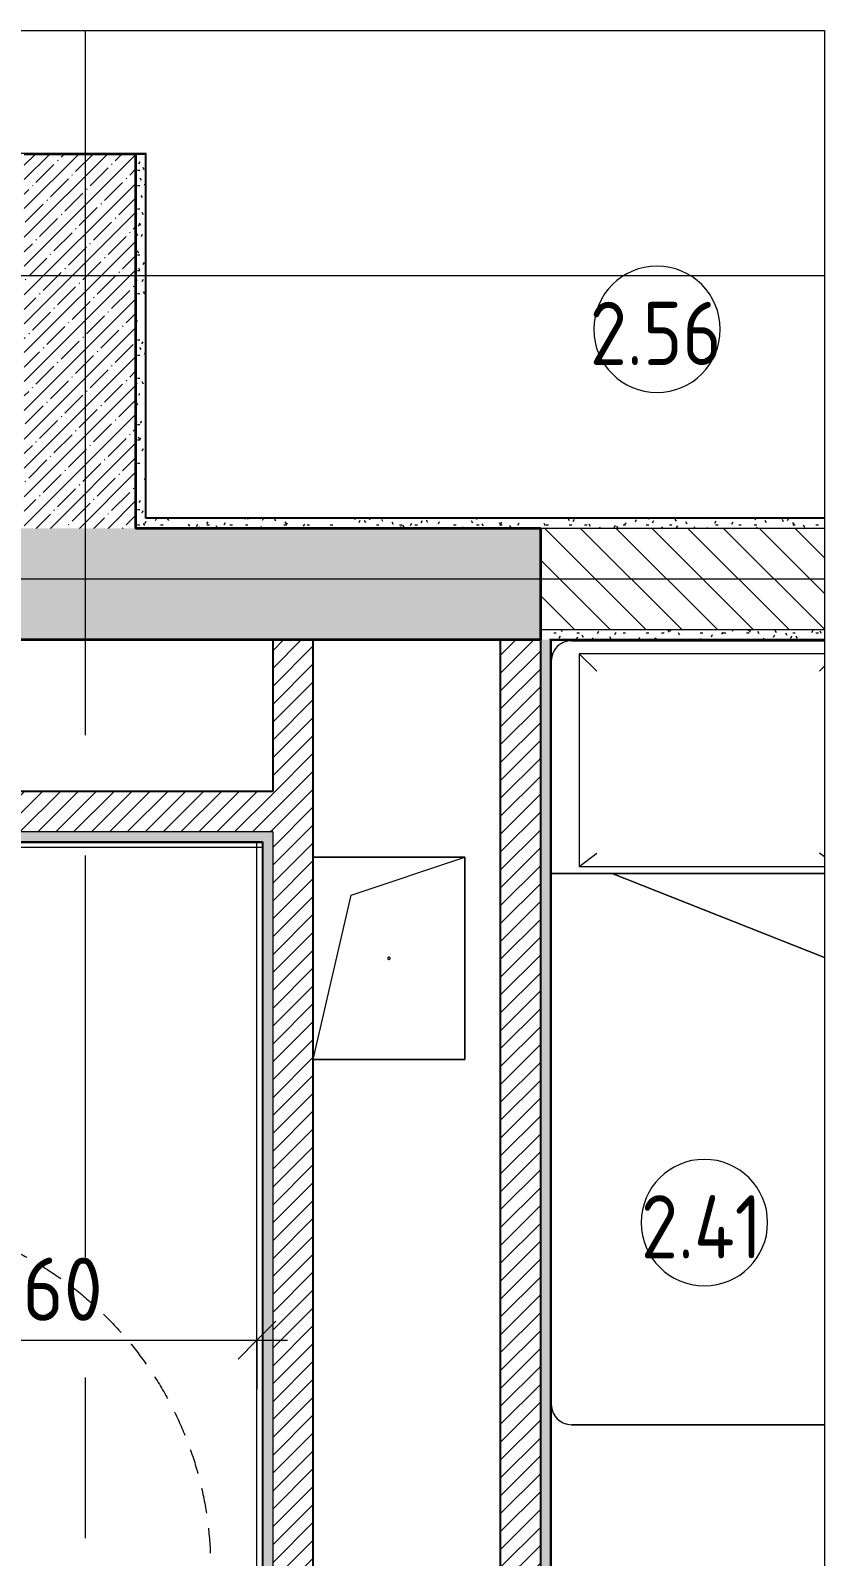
# Model space of a CAD drawing. Header units: millimetres. Extents: x 39815 to 261742, y -8553 to 29000.
# Drawn here: x 90418 to 91987, y 8567 to 11584 of the extents above; entities that cross this region are included whole.
import ezdxf

# ---------------------------------------------------------------- set-up
doc = ezdxf.new("R2010")
doc.units = ezdxf.units.MM
doc.linetypes.add('200_ШТРИХ__ш1_п0_6_', pattern=[80, 50, -30])
doc.linetypes.add('Осевая', pattern=[1587.5, 317.5, -238.125, 793.75, -238.125])
for name, color, linetype, lineweight in [('A-ANNO-DIMS', 7, 'Continuous', 9), ('A-ANNO-DIMS-50', 7, 'Continuous', 9), ('A-AREA-IDEN', 7, 'Continuous', 9), ('A-DETL-GENF', 7, 'Continuous', 9), ('A-GENM', 7, 'Continuous', 9), ('A-WALL-2', 7, 'Continuous', 9), ('I-FURN', 7, 'Continuous', 9), ('I-FURN-1', 7, '200_ШТРИХ__ш1_п0_6_', 15), ('I-FURN-2', 7, '200_ШТРИХ__ш1_п0_6_', 9), ('I-WALL', 7, 'Continuous', 9), ('Оси', 7, 'Continuous', 9), ('Оси-2', 7, 'Осевая', 9)]:
    doc.layers.add(name, color=color, linetype=linetype, lineweight=lineweight)
for name, color, linetype, lineweight, true_color in [('A-WALL-1', 7, 'Continuous', 25, 0x3c3c3c), ('A-WALL-3', 7, 'Continuous', 35, 0x3c3c3c), ('A-WALL-FNSH-1', 7, 'Continuous', 15, 0x3c3c3c)]:
    doc.layers.add(name, color=color, linetype=linetype, lineweight=lineweight, true_color=true_color)
doc.styles.add('GOST Common_2', font='GOST_Common.ttf', dxfattribs={"width": 0.9, "height": 125})
doc.styles.add('ISOCPEUR', font='isocpeur.ttf', dxfattribs={"width": 0.9, "height": 125})
doc.dimstyles.new('ISO-2_5_0_9К_БОЛЬШОЙ', dxfattribs={"dimscale": 304.8, "dimtxt": 124.497647, "dimasz": 0.246063, "dimexe": 0.19685, "dimexo": 0.492126, "dimgap": 0, "dimtad": 1, "dimdec": 0, "dimrnd": 10, "dimzin": 0, "dimdsep": 46, "dimtxsty": 'ISOCPEUR', "dimblk1": 'OBLIQUE', "dimblk2": 'OBLIQUE', "dimsah": 1, "dimcen": 0.09, "dimdle": 0.19685, "dimazin": 0, "dimtfac": 1, "dimtdec": 4, "dimtix": 1, "dimtmove": 0, "dimatfit": 3, "dimfxl": 1, "dimtvp": 1, "dimtolj": 1, "dimtzin": 0, "dimarcsym": 2})
pattern_1 = [(45, (-10183.68, 0), (-17.6776695, 17.6776695), [])]
pattern_2 = [(45, (-10183.68, 0), (-28.51196, 28.51196), []), (45, (-10155.17, 0), (-28.51196, 28.51196), [50.403, -10.081, 1.676, -8.404])]
pattern_3 = [(0, (-10183.68, 0), (60.96, 15.24), [5.029, -40.691, 5.029, -40.691, -243.84]), (0, (-10183.68, 0), (60.96, 15.24), [-91.44, 5.029, -86.411, 5.029, -40.691, -106.68]), (0, (-10183.68, 0), (60.96, 15.24), [-228.6, 5.029, -25.451, 5.029, -71.171]), (120, (-10160.82, 7.62), (-43.6782272, 45.1729086), [5.029, -40.691, 5.029, -40.691, -243.84]), (120, (-10160.82, 7.62), (-43.6782272, 45.1729086), [-91.44, 5.029, -86.411, 5.029, -40.691, -106.68]), (120, (-10160.82, 7.62), (-43.6782272, 45.1729086), [-228.6, 5.029, -25.451, 5.029, -71.171]), (240, (-10153.2, 38.1), (-17.2817728, -60.4129086), [5.029, -40.691, 5.029, -40.691, -243.84]), (240, (-10153.2, 38.1), (-17.2817728, -60.4129086), [-91.44, 5.029, -86.411, 5.029, -40.691, -106.68]), (240, (-10153.2, 38.1), (-17.2817728, -60.4129086), [-228.6, 5.029, -25.451, 5.029, -71.171])]

# ---------------------------------------------------------------- blocks, each defined once
blk = doc.blocks.new('FRT_2D_Символ _разворот МГН_1 - D1_4_Символ доступности разворота МГН _360__-18618045-Фрагмент 2_10')
at = {"layer": 'I-FURN'}
for p, q in [((0, 60.4), (0, -59.6)), ((-65, 0), (65, 0))]:
    blk.add_line(p, q, dxfattribs=at)
at = {"layer": 'I-FURN-1'}
for p, q in [((-300, 325.4), (-300, -185.8)), ((-300, 325.4), (-200, 325.4)), ((-200, 195.4), (-200, 325.4)), ((200, 325.4), (300, 325.4)), ((200, 195.4), (200, 325.4)), ((300, 325.4), (300, -185.8)), ((-200, 195.4), (200, 195.4)), ((-300, -185.8), (-250, -185.8)), ((-250, -185.8), (-250, -435.8)), ((300, -185.8), (250, -185.8)), ((250, -185.8), (250, -435.8)), ((-200, -435.8), (-250, -435.8)), ((-200, -435.8), (-200, -645.8)), ((200, -435.8), (250, -435.8)), ((200, -435.8), (200, -645.8)), ((-200, -645.8), (200, -645.8))]:
    blk.add_line(p, q, dxfattribs=at)
at = {"layer": 'I-FURN-2'}
blk.add_circle((0, 0), 700, dxfattribs=at)
blk = doc.blocks.new('GM_Отверстие прямоугольное _в плите_ - Отверстие-21985187-Фрагмент 2_10')
at = {"layer": 'A-GENM'}
for p, q in [((-150, 200), (150, 200)), ((150, 200), (-150, 200)), ((-75, 125), (150, 200)), ((150, 200), (150, -200)), ((150, -200), (150, 200)), ((-150, -200), (-75, 125)), ((150, -200), (-150, -200)), ((-150, -200), (150, -200))]:
    blk.add_line(p, q, dxfattribs=at)
for start, end in [(45, 180), (180, 315), (360, 44.9962), (315.0038, 360)]:
    blk.add_arc((0, 0), 2.5, start, end, dxfattribs=at)
blk = doc.blocks.new('Bed - Small Sizes - 1_118-25585773-Фрагмент 2_10')
at = {"layer": 'I-FURN'}
for p, q in [((207.3, 0), (-292.7, 0)), ((-292.7, 0), (207.3, 0)), ((207.3, 0), (-292.7, 0)), ((-292.7, 0), (207.3, 0)), ((-277.5, -26.2), (-242.7, -60)), ((207.3, -26.2), (-277.5, -26.2)), ((-277.5, -26.2), (-277.5, -446.2)), ((207.3, -26.2), (-277.5, -26.2)), ((-277.5, -26.2), (-277.5, -446.2)), ((-332.7, -40), (-332.7, -460)), ((-332.7, -460), (-332.7, -40)), ((-332.7, -40), (-332.7, -460)), ((-332.7, -460), (-332.7, -40)), ((207.3, -50.4), (197.3, -60)), ((-277.5, -446.2), (-242.7, -420)), ((207.3, -427.5), (197.3, -420)), ((-277.5, -446.2), (207.3, -446.2)), ((-277.5, -446.2), (207.3, -446.2)), ((-332.7, -460), (-212.7, -460)), ((-212.7, -460), (-332.7, -460)), ((-332.7, -460), (-332.7, -1510)), ((-332.7, -1510), (-332.7, -460)), ((-332.7, -460), (-212.7, -460)), ((-212.7, -460), (207.3, -460)), ((207.3, -460), (-212.7, -460)), ((207.3, -460), (-212.7, -460)), ((-212.7, -460), (207.3, -626.1)), ((207.3, -626.1), (-212.7, -460)), ((-212.7, -460), (207.3, -460)), ((-212.7, -460), (207.3, -626.1)), ((-212.7, -460), (207.3, -460)), ((-292.7, -1550), (207.3, -1550)), ((207.3, -1550), (-292.7, -1550))]:
    blk.add_line(p, q, dxfattribs=at)
for centre, start, end in [((-292.7, -40), 90, 180), ((-292.7, -40), 90, 105), ((-292.7, -40), 90, 180), ((-292.7, -40), 150, 180), ((-292.7, -40), 165, 180), ((-292.7, -40), 135, 165), ((-292.7, -40), 120, 150), ((-292.7, -40), 105, 135), ((-292.7, -40), 105, 120), ((-292.7, -40), 90, 105), ((-292.7, -1510), 180, 270), ((-292.7, -1510), 180, 195), ((-292.7, -1510), 195, 210), ((-292.7, -1510), 210, 225), ((-292.7, -1510), 225, 270)]:
    blk.add_arc(centre, 40, start, end, dxfattribs=at)
blk = doc.blocks.new('DET_L_Линия разрыва - М100-30911506-Фрагмент 2_10')
at = {"layer": 'A-DETL-GENF'}
blk.add_line((0, 0), (3278.6, 0), dxfattribs=at)
blk = doc.blocks.new('DET_L_Линия разрыва - М100-30991471-Фрагмент 2_10')
at = {"layer": 'A-DETL-GENF'}
blk.add_line((4539.1, 0), (0, 0), dxfattribs=at)
blk = doc.blocks.new('DIMBLOCK51-Фрагмент 2_10')
at = {"layer": 'A-ANNO-DIMS-50'}
for p, q in [((90005.3, 9081.1), (90005.3, 8935.1)), ((90005.3, 8995.1), (90005.3, 9081.1)), ((90865.3, 8898.1), (90865.3, 9055.1)), ((89945.3, 8995.1), (90925.3, 8995.1)), ((90865.3, 8995.1), (90865.3, 8898.1))]:
    blk.add_line(p, q, dxfattribs=at)
at = {"layer": 'A-ANNO-DIMS-50', "lineweight": 20}
for p, q in [((90005.3, 8995.1), (90042.8, 9032.6)), ((90865.3, 8995.1), (90902.8, 9032.6)), ((90005.3, 8995.1), (89967.8, 8957.6)), ((90865.3, 8995.1), (90827.8, 8957.6))]:
    blk.add_line(p, q, dxfattribs=at)
at = {"layer": 'A-ANNO-DIMS-50', "color": 0, "insert": (90316.8, 9158.4), "char_height": 125, "width": 284.429, "attachment_point": 1, "line_spacing_factor": 1.149209, "style": 'ISOCPEUR'}
blk.add_mtext('860', dxfattribs=at)
blk = doc.blocks.new('_Oblique')
at = {"color": 0, "linetype": 'ByBlock', "lineweight": -2}
blk.add_line((-0.5, -0.5), (0.5, 0.5), dxfattribs=at)
blk = doc.blocks.new('Марка_Помещения - Номер-25198446-Фрагмент 2_10')
at = {"layer": 'A-AREA-IDEN'}
for start, end in [(360, 180), (180, 360)]:
    blk.add_arc((0, 0), 2.5, start, end, dxfattribs=at)

msp = doc.modelspace()

# ---------------------------------------------------------------- hatches: boundary and pattern name
at = {"layer": 'I-WALL'}
h = msp.add_hatch(dxfattribs=at)
h.set_pattern_fill('FP_3', color=256, style=0, pattern_type=2)
h.set_pattern_definition(pattern_2)
h.paths.add_polyline_path([(90625.3, 10600), (90625.3, 11340), (90405.3, 11340), (90405.3, 10600)])
h = msp.add_hatch(dxfattribs=at)
h.set_pattern_fill('FP_9', color=256, style=0, pattern_type=2)
h.set_pattern_definition(pattern_3)
h.paths.add_polyline_path([(90645.3, 10620), (90645.3, 11340), (90625.3, 11340), (90625.3, 10620)])
h = msp.add_hatch(dxfattribs=at)
h.set_pattern_fill('FP_9', color=256, style=0, pattern_type=2)
h.set_pattern_definition(pattern_3)
h.paths.add_polyline_path([(91987.2, 10600), (91987.2, 10620), (90625.3, 10620), (90625.3, 10600), (91426.3, 10600)])
h = msp.add_hatch(dxfattribs=at)
h.set_pattern_fill('FP_3', color=256, style=0, pattern_type=2)
h.set_pattern_definition(pattern_2)
h.paths.add_polyline_path([(91426.3, 10380), (91426.3, 10600), (84026.3, 10600), (84026.3, 10380), (91128.1, 10380)])
h = msp.add_hatch(dxfattribs=at)
h.set_pattern_fill('FP_2', color=256, style=0, pattern_type=2)
h.set_pattern_definition([(135, (-10183.68, 0), (-35.35534, -35.35534), [])])
h.paths.add_polyline_path([(91987.2, 10400), (91987.2, 10600), (91426.3, 10600), (91426.3, 10400)])
h = msp.add_hatch(dxfattribs=at)
h.set_pattern_fill('FP_1', color=256, style=0, pattern_type=2)
h.set_pattern_definition(pattern_1)
h.paths.add_polyline_path([(90896.3, 5400), (90976.3, 5400), (90976.3, 10380), (90896.3, 10380), (90896.3, 6147.8)])
h = msp.add_hatch(dxfattribs=at)
h.set_pattern_fill('FP_1', color=256, style=0, pattern_type=2)
h.set_pattern_definition(pattern_1)
h.paths.add_polyline_path([(91346.3, 5400), (91426.3, 5400), (91426.3, 10380), (91346.3, 10380), (91346.3, 6147.8)])
h = msp.add_hatch(dxfattribs=at)
h.set_pattern_fill('FP_9', color=256, style=0, pattern_type=2)
h.set_pattern_definition(pattern_3)
h.paths.add_polyline_path([(91987.2, 10380), (91987.2, 10400), (91426.3, 10400), (91426.3, 10380), (91446.3, 10380)])
h = msp.add_hatch(dxfattribs=at)
h.set_pattern_fill('FP_9', color=256, style=0, pattern_type=2)
h.set_pattern_definition(pattern_3)
h.paths.add_polyline_path([(91446.3, 5159), (91446.3, 10380), (91426.3, 10380), (91426.3, 5159)])
h = msp.add_hatch(dxfattribs=at)
h.set_pattern_fill('FP_1', color=256, style=0, pattern_type=2)
h.set_pattern_definition(pattern_1)
h.paths.add_polyline_path([(90876.3, 10000), (90896.3, 10000), (90896.3, 10080), (84106.3, 10080), (84106.3, 10000), (89807, 10000)])
h = msp.add_hatch(dxfattribs=at)
h.set_pattern_fill('FP_9', color=256, style=0, pattern_type=2)
h.set_pattern_definition(pattern_3)
h.paths.add_polyline_path([(90876.3, 9980), (90876.3, 10000), (84106.3, 10000), (84106.3, 9980), (89807, 9980)])
h = msp.add_hatch(dxfattribs=at)
h.set_pattern_fill('FP_9', color=256, style=0, pattern_type=2)
h.set_pattern_definition(pattern_3)
h.paths.add_polyline_path([(90896.3, 5400), (90896.3, 10000), (90876.3, 10000), (90876.3, 5400)])

# ---------------------------------------------------------------- linework, layer by layer
at = {"layer": 'A-WALL-1'}
for p, q in [((90645.3, 11340), (90625.3, 11340)), ((90645.3, 10620), (90645.3, 11340)), ((91987.2, 10620), (90645.3, 10620)), ((90896.3, 10380), (90896.3, 10080)), ((90976.3, 5400), (90976.3, 10380)), ((91346.3, 10380), (91346.3, 5400)), ((91426.3, 5400), (91426.3, 10380)), ((91446.3, 10380), (91987.2, 10380)), ((91446.3, 5159), (91446.3, 10380)), ((90896.3, 10080), (84106.3, 10080)), ((84126.3, 9980), (90876.3, 9980)), ((90876.3, 9980), (90876.3, 5420))]:
    msp.add_line(p, q, dxfattribs=at)
at = {"layer": 'A-WALL-2'}
for p, q in [((91987.2, 10600), (91426.3, 10600)), ((91426.3, 10400), (91987.2, 10400)), ((90896.3, 10000), (84106.3, 10000)), ((90896.3, 10000), (90896.3, 5400))]:
    msp.add_line(p, q, dxfattribs=at)
at = {"layer": 'A-WALL-3'}
for p, q in [((90625.3, 11340), (90405.3, 11340)), ((90625.3, 11340), (90625.3, 10600)), ((91426.3, 10600), (90625.3, 10600)), ((91426.3, 10380), (91426.3, 10600)), ((84026.3, 10380), (91426.3, 10380))]:
    msp.add_line(p, q, dxfattribs=at)
at = {"layer": 'A-WALL-FNSH-1'}
for p, q in [((90646.3, 11341), (88537.3, 11341)), ((90646.3, 10620), (90646.3, 11341)), ((91987.2, 10621), (90645.3, 10621)), ((91447.3, 10379), (91987.2, 10379)), ((91447.3, 5159), (91447.3, 10379)), ((84127.3, 9979), (90875.3, 9979)), ((90875.3, 9979), (90875.3, 5421))]:
    msp.add_line(p, q, dxfattribs=at)
at = {"layer": 'I-WALL'}
for p, q in [((90876.3, 9969), (84137.3, 9969)), ((90865.3, 5431), (90865.3, 9980))]:
    msp.add_line(p, q, dxfattribs=at)
at = {"layer": 'Оси'}
for p, q in [((90526.3, 10334.2), (90526.3, 11584.2)), ((90737.2, 11100), (91987.2, 11100)), ((90737.2, 10500), (91987.2, 10500))]:
    msp.add_line(p, q, dxfattribs=at)
at = {"layer": 'Оси-2'}
for p, q in [((81541.6, 11100), (90737.2, 11100)), ((81541.6, 10500), (90737.2, 10500)), ((90526.3, 3841.3), (90526.3, 10334.2))]:
    msp.add_line(p, q, dxfattribs=at)

# ---------------------------------------------------------------- block references
at = {"layer": 'A-AREA-IDEN', "xscale": 49.99999999999998, "yscale": 49.99999999999998, "zscale": 49.99999999999998}
for p in [(91656.2, 10993.6), (91749.8, 9227.5)]:
    msp.add_blockref('Марка_Помещения - Номер-25198446-Фрагмент 2_10', p, dxfattribs=at)
at = {"layer": 'A-DETL-GENF'}
for name, rotation in [('DET_L_Линия разрыва - М100-30991471-Фрагмент 2_10', 180), ('DET_L_Линия разрыва - М100-30911506-Фрагмент 2_10', 269.9999999999999)]:
    msp.add_blockref(name, (91987.2, 11584.2), dxfattribs=dict(at, rotation=rotation))
at = {"layer": 'A-GENM'}
msp.add_blockref('GM_Отверстие прямоугольное _в плите_ - Отверстие-21985187-Фрагмент 2_10', (91126.3, 9750), dxfattribs=at)
at = {"layer": 'I-FURN'}
for name, p in [('Bed - Small Sizes - 1_118-25585773-Фрагмент 2_10', (91779.9, 10377.9)), ('FRT_2D_Символ _разворот МГН_1 - D1_4_Символ доступности разворота МГН _360__-18618045-Фрагмент 2_10', (90073.6, 8544.9))]:
    msp.add_blockref(name, p, dxfattribs=at)

# ---------------------------------------------------------------- texts
at = {"layer": 'A-AREA-IDEN', "char_height": 125, "attachment_point": 1, "style": 'GOST Common_2'}
for s, insert, width in [('2.56', (91523.3, 11047.9), 331.899), ('2.41', (91624.3, 9281.7), 313.861)]:
    msp.add_mtext(s, dxfattribs=dict(at, insert=insert, width=width))

# ---------------------------------------------------------------- dimensions: what is measured, and where the dimension line sits
at = {"layer": 'A-ANNO-DIMS'}
dim = msp.add_linear_dim(base=(90865.3, 8995.1), p1=(90005.3, 9231.1), p2=(90865.3, 9048.1), dimstyle='ISO-2_5_0_9К_БОЛЬШОЙ', override={"dimpost": '<>', "dimfxl": 879.242902}, dxfattribs=at)
dim.commit()
dim.dimension.update_dxf_attribs({"geometry": 'DIMBLOCK51-Фрагмент 2_10', "text_midpoint": (90435.3, 9057.6)})

doc.saveas('drawing.dxf')
